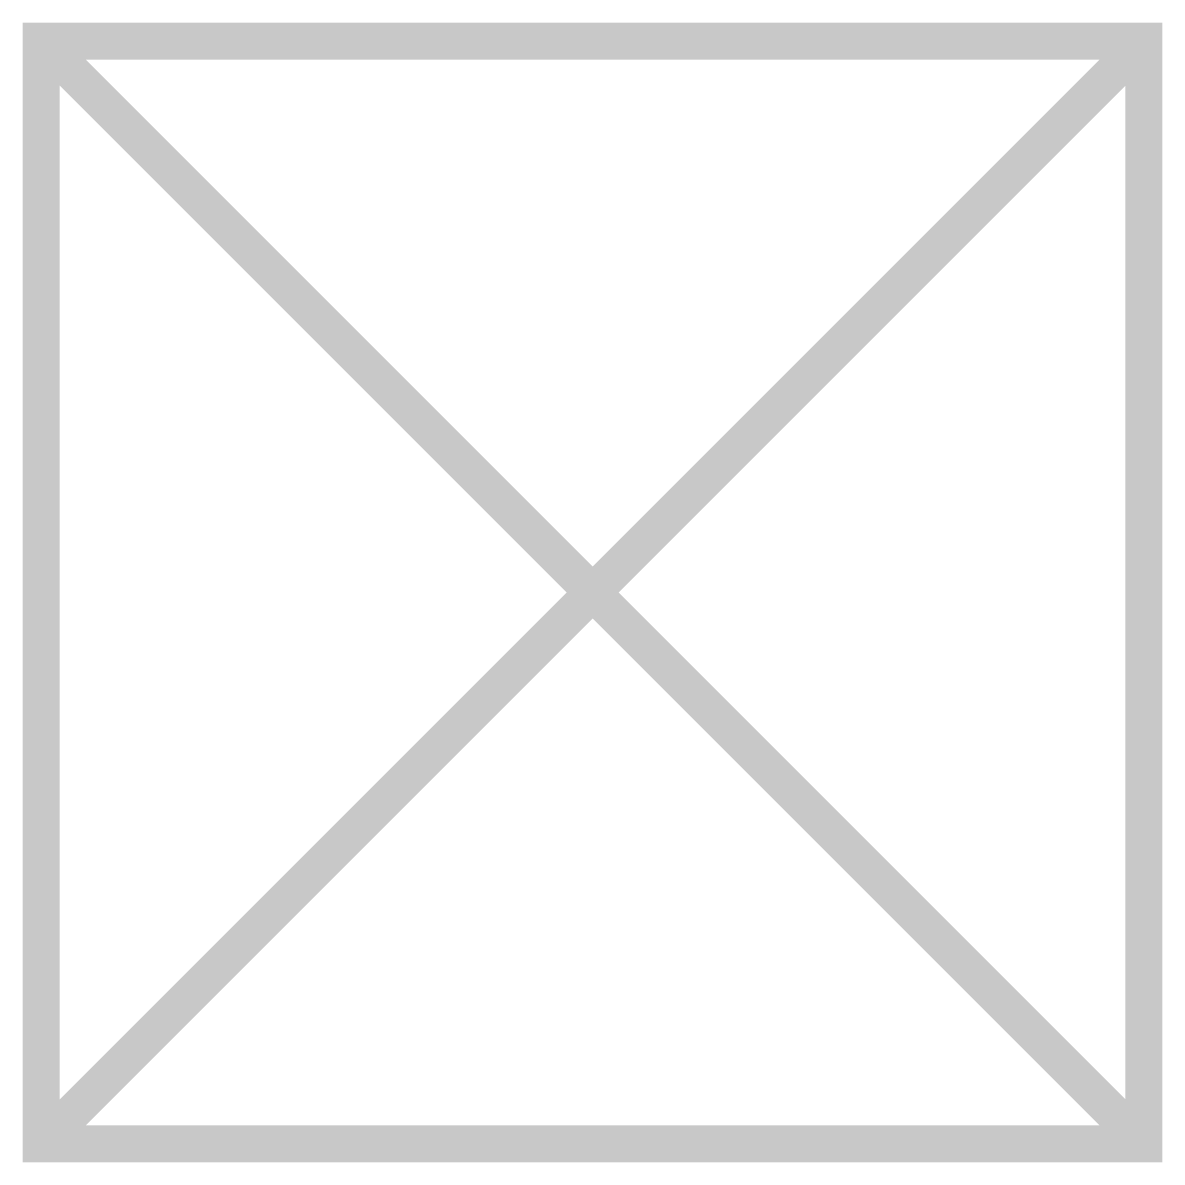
# Model space of a CAD drawing. Extents: x 2325.298 to 2325.682, y 1107.494 to 1107.878.
import ezdxf

# ---------------------------------------------------------------- set-up
doc = ezdxf.new("R2010")
doc.units = 0

msp = doc.modelspace()

# ---------------------------------------------------------------- linework, layer by layer
at = {"color": 0, "linetype": 'Continuous'}
for points in [[(2325.3045, 1107.50044, 0.01237, 0.01237, 0), (2325.67551, 1107.50044, 0.01237, 0.01237, 0), (2325.67551, 1107.87145, 0.01237, 0.01237, 0), (2325.3045, 1107.87145, 0.01237, 0.01237, 0), (2325.3045, 1107.50044, 0.01237, 0.01237, 0), (2325.3045, 1107.50044, 0.01237, 0.01237, 0), (2325.67551, 1107.50044, 0.01237, 0.01237, 0)], [(2325.3045, 1107.87145, 0.01237, 0.01237, 0), (2325.67551, 1107.50044, 0.01237, 0.01237, 0)], [(2325.67551, 1107.87145, 0.01237, 0.01237, 0), (2325.3045, 1107.50044, 0.01237, 0.01237, 0)]]:
    msp.add_lwpolyline(points, format="xyseb", dxfattribs=at)

doc.saveas('drawing.dxf')
